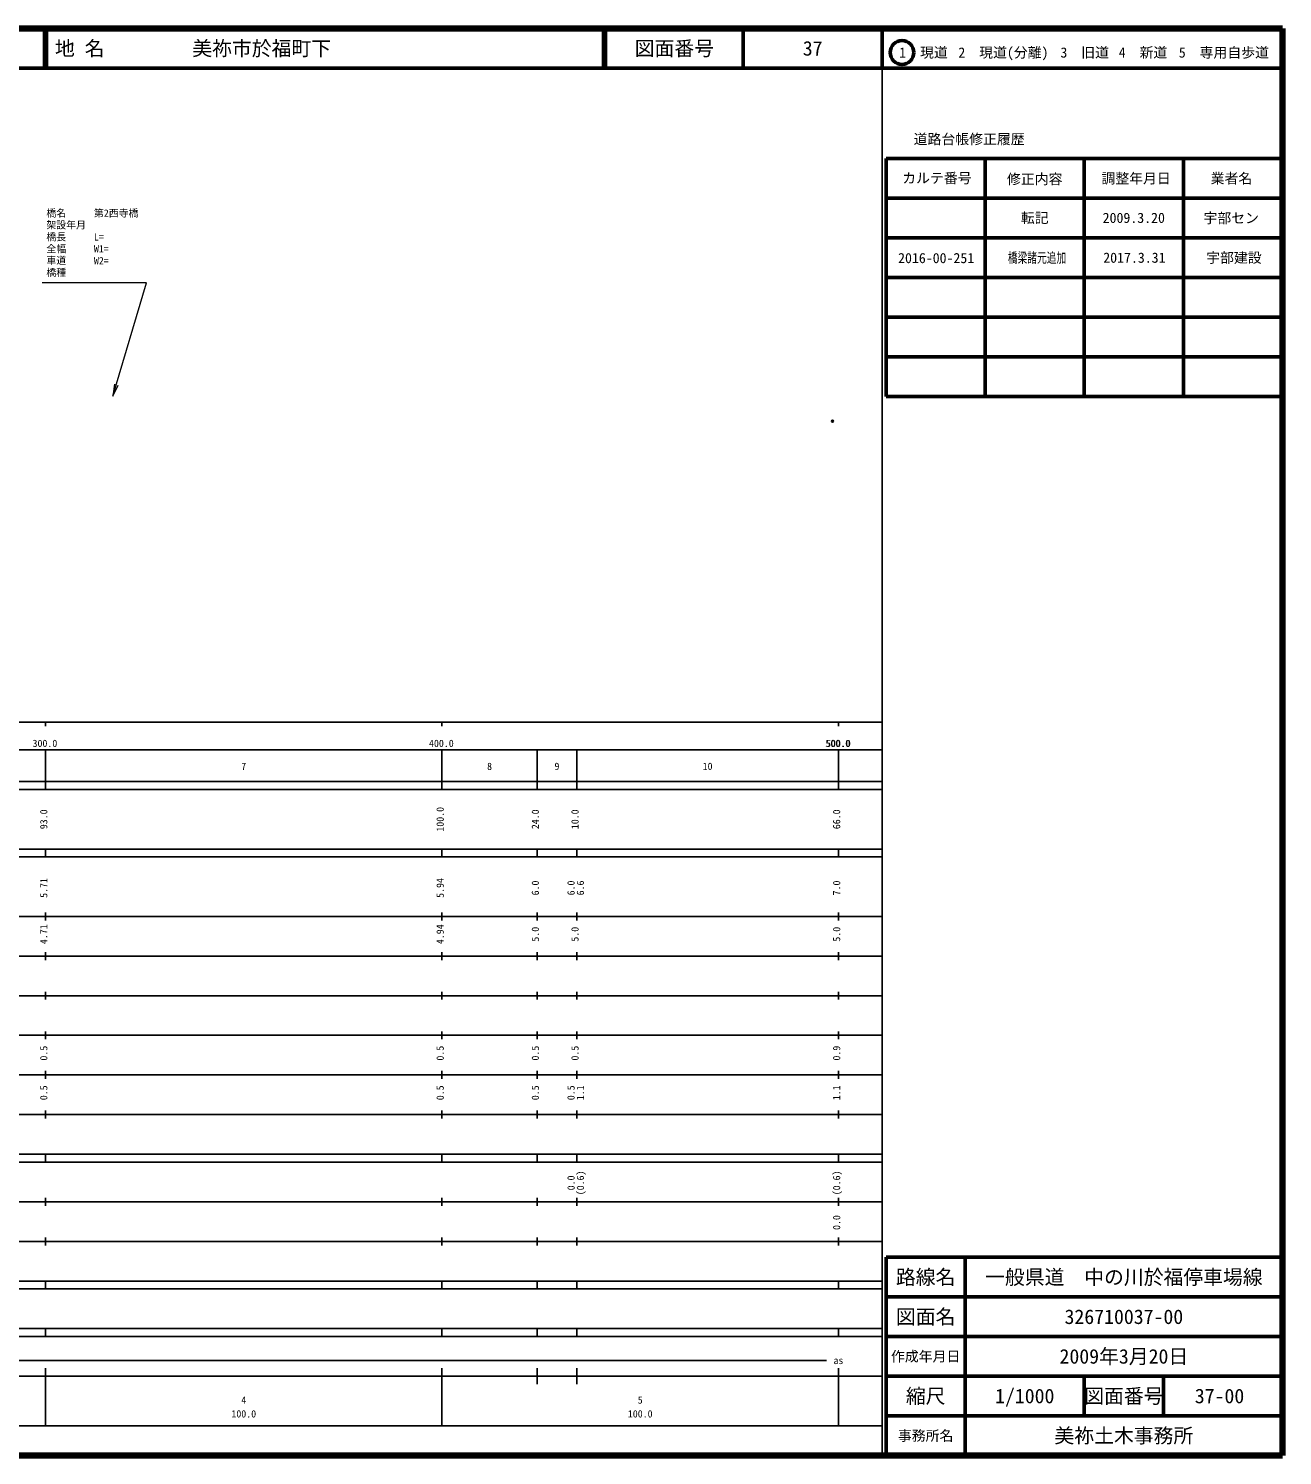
# Model space of a CAD drawing. Units: millimetres on the paper, with parts at other scales. Extents: x 40 to 680, y 20 to 380.
# Drawn here: x 363.7 to 680, y 20 to 380 of the extents above; entities that cross this region are included whole.
import ezdxf
from ezdxf.enums import TextEntityAlignment as Align

# ---------------------------------------------------------------- set-up
doc = ezdxf.new("R2010")
doc.units = ezdxf.units.MM
doc.header["$PDMODE"] = 32
doc.header["$PDSIZE"] = 0.5
doc.layers.add('M-OTRS', color=6, linetype='Continuous')
doc.layers.add('M-STR-HTXT', color=7, linetype='Continuous')
for name, color, linetype, lineweight in [('M-TTL', 2, 'Continuous', 140), ('M-TTL-BAND', 7, 'Continuous', 25), ('M-TTL-FRAM', 2, 'Continuous', 50), ('M-TTL-LINE', 7, 'Continuous', 50), ('M-TTL-TXT', 7, 'Continuous', 13)]:
    doc.layers.add(name, color=color, linetype=linetype, lineweight=lineweight)
doc.styles.add('ＭＳ ゴシック', font='')
doc.styles.get('ＭＳ ゴシック').set_extended_font_data('MS Gothic')

# ---------------------------------------------------------------- blocks, each defined once
blk = doc.blocks.new('open_arrow')
at = {"color": 0, "linetype": 'Continuous', "lineweight": -2}
blk.add_lwpolyline([(7.5, 1.25), (0, 0), (7.5, -1.25)], dxfattribs=at)

msp = doc.modelspace()

# ---------------------------------------------------------------- linework, layer by layer
at = {"layer": 'M-OTRS'}
msp.add_point((566.496, 280.946), dxfattribs=at)
at = {"layer": 'M-TTL'}
for p, q in [((680, 380), (40, 380)), ((680, 20), (680, 380)), ((40, 20), (680, 20))]:
    msp.add_line(p, q, dxfattribs=at)
at = {"layer": 'M-TTL-BAND'}
for p, q in [((579, 20), (579, 370)), ((40, 205), (579, 205)), ((368, 205), (368, 204)), ((468, 205), (468, 204)), ((568, 205), (568, 204)), ((68, 198), (579, 198)), ((368, 188), (368, 198)), ((468, 188), (468, 198)), ((492, 188), (492, 198)), ((502, 188), (502, 198)), ((568, 188), (568, 198)), ((40, 190), (579, 190)), ((40, 188), (579, 188)), ((40, 173), (579, 173)), ((368, 171), (368, 173)), ((468, 171), (468, 173)), ((492, 171), (492, 173)), ((502, 171), (502, 173)), ((568, 171), (568, 173)), ((40, 171), (579, 171)), ((40, 156), (579, 156)), ((368, 155), (368, 157)), ((468, 155), (468, 157)), ((492, 155), (492, 157)), ((502, 155), (502, 157)), ((568, 155), (568, 157)), ((46, 146), (579, 146)), ((368, 145), (368, 147)), ((468, 145), (468, 147)), ((492, 145), (492, 147)), ((502, 145), (502, 147)), ((568, 145), (568, 147)), ((368, 135), (368, 137)), ((468, 135), (468, 137)), ((492, 135), (492, 137)), ((502, 135), (502, 137)), ((568, 135), (568, 137)), ((52, 136), (579, 136)), ((46, 126), (579, 126)), ((368, 125), (368, 127)), ((468, 125), (468, 127)), ((492, 125), (492, 127)), ((502, 125), (502, 127)), ((568, 125), (568, 127)), ((52, 116), (579, 116)), ((368, 115), (368, 117)), ((468, 115), (468, 117)), ((492, 115), (492, 117)), ((502, 115), (502, 117)), ((568, 115), (568, 117)), ((46, 106), (579, 106)), ((368, 105), (368, 107)), ((468, 105), (468, 107)), ((492, 105), (492, 107)), ((502, 105), (502, 107)), ((568, 105), (568, 107)), ((40, 96), (579, 96)), ((40, 94), (579, 94)), ((368, 94), (368, 96)), ((468, 94), (468, 96)), ((492, 94), (492, 96)), ((502, 94), (502, 96)), ((568, 94), (568, 96)), ((49, 84), (579, 84)), ((368, 83), (368, 85)), ((468, 83), (468, 85)), ((492, 83), (492, 85)), ((502, 83), (502, 85)), ((568, 83), (568, 85)), ((40, 74), (579, 74)), ((368, 73), (368, 75)), ((468, 73), (468, 75)), ((492, 73), (492, 75)), ((502, 73), (502, 75)), ((568, 73), (568, 75)), ((40, 64), (579, 64)), ((40, 62), (579, 62)), ((368, 62), (368, 64)), ((468, 62), (468, 64)), ((492, 62), (492, 64)), ((502, 62), (502, 64)), ((568, 62), (568, 64)), ((40, 52), (579, 52)), ((368, 50), (368, 52)), ((468, 50), (468, 52)), ((492, 50), (492, 52)), ((502, 50), (502, 52)), ((568, 50), (568, 52)), ((40, 50), (579, 50)), ((71, 44), (565, 44)), ((40, 40), (579, 40)), ((368, 27.5), (368, 42)), ((468, 27.5), (468, 42)), ((492, 38), (492, 42)), ((502, 38), (502, 42)), ((568, 27.5), (568, 42)), ((68, 27.5), (579, 27.5))]:
    msp.add_line(p, q, dxfattribs=at)
at = {"layer": 'M-TTL-FRAM'}
for p, q in [((580, 347.197), (580, 287.197)), ((580, 347.197), (680, 347.197)), ((580, 287.197), (680, 287.197)), ((680, 70), (580, 70)), ((580, 70), (580, 20))]:
    msp.add_line(p, q, dxfattribs=at)
at = {"layer": 'M-TTL-LINE'}
for p, q in [((367.75, 380), (367.75, 370)), ((368.25, 380), (368.25, 370)), ((508.747, 380), (508.747, 370)), ((509.247, 380), (509.247, 370)), ((543.997, 380), (543.997, 370)), ((579, 380), (579, 370)), ((40, 370), (680, 370)), ((605, 347.197), (605, 287.197)), ((630, 347.197), (630, 287.197)), ((655, 347.197), (655, 287.197)), ((580, 337.197), (680, 337.197)), ((580, 327.197), (680, 327.197)), ((580, 317.197), (680, 317.197)), ((580, 307.197), (680, 307.197)), ((580, 297.197), (680, 297.197)), ((600, 70), (600, 20)), ((680, 60), (580, 60)), ((680, 50), (580, 50)), ((680, 40), (580, 40)), ((630, 40), (630, 30)), ((650, 40), (650, 30)), ((680, 30), (580, 30))]:
    msp.add_line(p, q, dxfattribs=at)
msp.add_circle((584.031, 373.958), 3, dxfattribs=at)
at = {"layer": 'M-TTL-TXT'}
msp.add_lwpolyline([(384.986, 287.289), (393.468, 315.826), (367.14, 315.826)], dxfattribs=at)

# ---------------------------------------------------------------- block references
at = {"layer": 'M-TTL-TXT', "xscale": 0.4, "yscale": 0.4, "rotation": 73.4}
msp.add_blockref('open_arrow', (384.986, 287.289), dxfattribs=at)

# ---------------------------------------------------------------- texts
at = {"layer": 'M-STR-HTXT', "style": 'ＭＳ ゴシック'}
for s, p in [('橋名', (368.2, 331.968)), ('架設年月', (368.2, 328.968)), ('第2西寺橋', (380.2, 331.968)), ('橋長', (368.2, 325.968)), ('L=', (380.2, 325.968)), ('全幅', (368.2, 322.968)), ('W1=', (380.2, 322.968)), ('車道', (368.2, 320.028)), ('W2=', (380.2, 319.968)), ('橋種', (368.2, 316.968))]:
    msp.add_text(s, height=1.833, dxfattribs=at).set_placement(p, align=Align.BOTTOM_LEFT)
at = {"layer": 'M-TTL-BAND', "style": 'ＭＳ ゴシック'}
for s, p in [('300.0', (367.844, 198.195)), ('400.0', (467.844, 198.195)), ('500.0', (567.844, 198.195)), ('500.0', (568, 198.195)), ('7', (418, 192.405)), ('8', (480, 192.405)), ('9', (497, 192.405)), ('10', (535, 192.405)), ('as', (568, 42.5)), ('4', (418, 32.523)), ('5', (518, 32.523)), ('100.0', (418, 29.033)), ('100.0', (518, 29.033))]:
    msp.add_text(s, height=1.833, dxfattribs=at).set_placement(p, align=Align.BOTTOM_CENTER)
for s, p in [('93.0', (369, 180.5)), ('100.0', (469, 180.5)), ('24.0', (493, 180.5)), ('10.0', (503, 180.5)), ('66.0', (569, 180.5)), ('5.71', (369, 163.174)), ('5.94', (469, 163.174)), ('6.0', (493, 163.174)), ('6.0', (502, 163.174)), ('6.6', (504.37, 163.174)), ('7.0', (569, 163.174)), ('4.71', (369, 151.5)), ('4.94', (469, 151.5)), ('5.0', (493, 151.5)), ('5.0', (503, 151.5)), ('5.0', (569, 151.5)), ('0.5', (369, 121.5)), ('0.5', (469, 121.5)), ('0.5', (493, 121.5)), ('0.5', (503, 121.5)), ('0.9', (569, 121.5)), ('0.5', (369, 111.5)), ('0.5', (469, 111.5)), ('0.5', (493, 111.5)), ('0.5', (502, 111.5)), ('1.1', (504.37, 111.5)), ('1.1', (569, 111.5)), ('0.0', (502, 88.764)), ('(0.6)', (504.37, 88.764)), ('(0.6)', (569, 88.764)), ('0.0', (569, 78.764))]:
    msp.add_text(s, height=1.833, rotation=90, dxfattribs=at).set_placement(p, align=Align.BOTTOM_CENTER)
at = {"layer": 'M-TTL-TXT', "style": 'ＭＳ ゴシック'}
for s, p in [('地 名', (370.38, 375)), ('美祢市於福町下', (405.024, 375))]:
    msp.add_text(s, height=3.666, dxfattribs=at).set_placement(p, align=Align.MIDDLE_LEFT)
for s, height, p in [('図面番号', 3.666, (526.622, 375)), ('37', 3.666, (561.497, 375)), ('1\u3000現道', 2.566, (589.448, 373.958)), ('2\u3000現道(分離)', 2.566, (609.619, 373.958)), ('3\u3000旧道', 2.566, (630.121, 373.958)), ('4\u3000新道', 2.566, (644.824, 373.958)), ('5\u3000専用自歩道', 2.566, (665.228, 373.958)), ('道路台帳修正履歴', 2.566, (600.968, 352.113)), ('カルテ番号', 2.566, (592.839, 342.277)), ('修正内容', 2.566, (617.509, 342.023)), ('調整年月日', 2.566, (643.089, 342.197)), ('業者名', 2.566, (667.134, 342.197)), ('転記', 2.566, (617.5, 332.245)), ('2009.3.20', 2.566, (642.5, 332.245)), ('宇部セン', 2.566, (667.077, 332.189)), ('路線名', 3.666, (590, 65)), ('路線名', 3.666, (590, 65)), ('一般県道\u3000中の川於福停車場線', 3.666, (640, 65)), ('図面名', 3.666, (590, 55)), ('図面名', 3.666, (590, 55)), ('326710037-00', 3.666, (640, 55)), ('2009年3月20日', 3.666, (640, 45)), ('作成年月日', 2.566, (590, 45)), ('作成年月日', 2.566, (590, 45)), ('縮尺', 3.666, (590, 35)), ('縮尺', 3.666, (590, 35)), ('1/1000', 3.666, (615, 35)), ('図面番号', 3.666, (640, 35)), ('図面番号', 3.666, (640, 35)), ('37-00', 3.666, (664.125, 35)), ('事務所名', 2.566, (590, 25)), ('事務所名', 2.566, (590, 25)), ('美祢土木事務所', 3.666, (640, 25))]:
    msp.add_text(s, height=height, dxfattribs=at).set_placement(p, align=Align.MIDDLE_CENTER)
for s, p in [('2016-00-251', (583.046, 320.044)), ('2017.3.31', (634.796, 320.138))]:
    msp.add_text(s, height=2.566, dxfattribs=at).set_placement(p, align=Align.BOTTOM_LEFT)
at = {"layer": 'M-TTL-TXT', "style": 'ＭＳ ゴシック', "width": 0.7}
msp.add_text('橋梁諸元追加', height=2.566, dxfattribs=at).set_placement((610.749, 320.138), align=Align.BOTTOM_LEFT)
at = {"layer": 'M-TTL-TXT', "style": 'ＭＳ ゴシック'}
msp.add_text('宇部建設', height=2.566, dxfattribs=at).set_placement((667.758, 320.138), align=Align.BOTTOM_CENTER)

doc.saveas('drawing.dxf')
